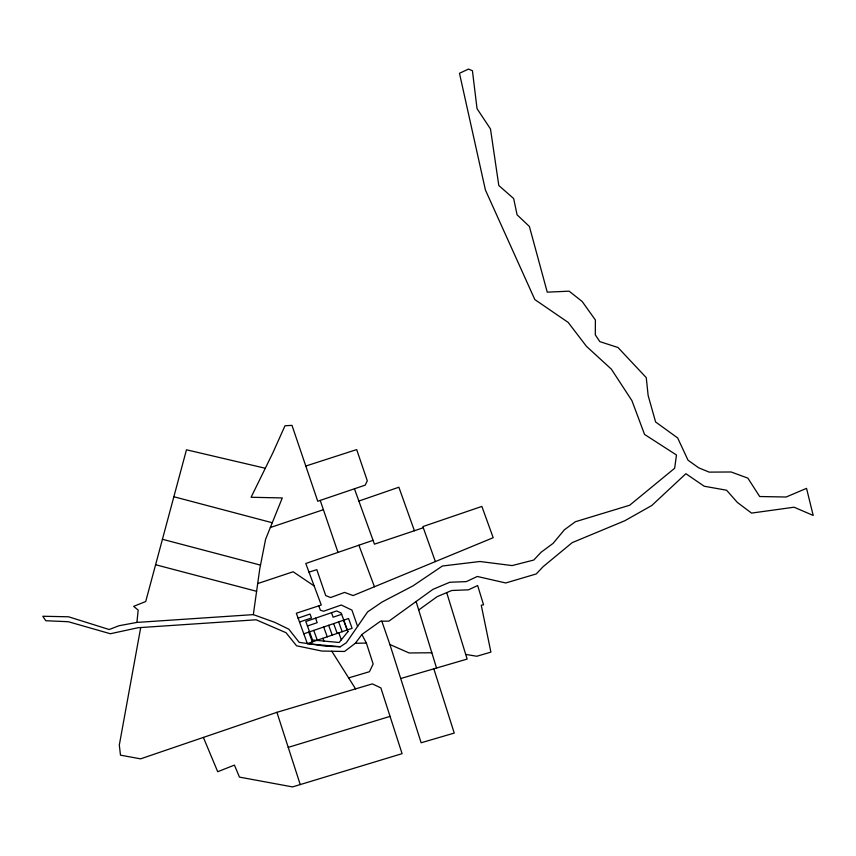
<?xml version="1.0" encoding="UTF-8"?>
<svg xmlns="http://www.w3.org/2000/svg" width="856" height="856" viewBox="0 0 856 856"><rect width="100%" height="100%" fill="white"/><g stroke="black" fill="none" stroke-linecap="round" stroke-linejoin="round"><path stroke-width="1.28" d="M136.907 622.419L253.323 614.619L274.797 622.355L288.846 629.203L299.183 642.364L326.008 646.237L340.314 646.751L346.348 642.706L367.609 611.912L382.097 602.003L412.988 585.879L442.392 566.009L479.949 561.504L512.113 565.581L533.759 560.049L541.046 552.291L553.062 543.4L564.414 529.768L575.403 521.732L629.663 505.243L674.646 468.264L676.475 455.007L644.557 434.431L631.899 400.587L611.345 369.139L586.478 346.359L568.181 322.423L534.84 299.579L485.416 190.011L459.479 73.284L468.478 69.09L472.426 70.716L477.038 108.68L490.488 128.967L498.802 185.506L513.664 198.549L517.088 214.813L529.393 226.476L547.251 292.153L569.144 291.179L582.208 301.537L595.391 320.005L595.305 334.856L599.831 341.63L617.989 347.504L646.259 377.635L648.131 395.472L655.6 421.965L677.663 437.951L688.01 460.175L698.635 467.793L709.196 472.127L731.163 471.988L747.877 478.151L759.679 496.523L786.118 497.015L806.534 488.369L813.2 515.44L794.09 507.212L751.536 513.097L737.316 502.386L726.583 490.231L704.21 486.229L685.881 473.71L651.78 505.5L624.762 520.769L572.204 542.629L543.143 566.661L536.241 573.948L505.757 582.968L477.295 576.473L466.338 581.609L449.764 582.262L432.901 589.377L388.945 621.124L380.535 621.199L362.035 634.36L355.326 643.284L344.529 651.47L321.888 651.042L296.572 645.798L285.99 632.691L256.137 619.787L138.169 627.716L110.36 633.74L68.32 621.723L45.764 620.728L42.8 616.256L68.566 616.791L109.194 629.524L118.931 625.747L136.907 622.419L138.18 610.093L133.643 606.348L145.723 601.522L186.469 449.796L265.253 468.253M253.323 614.619L259.753 568.962L265.595 539.248L282.287 497.946L251.086 497.261L272.743 453.091L284.995 425.764L291.992 425.368L317.747 501.242L365.18 485.149L367.299 480.783L356.674 449.593L305.795 466.039M140.716 627.544L119.316 745.041L120.482 755.153L140.577 758.855L276.916 712.32L372.349 683.88L380.867 687.914L402.085 753.665L292.549 786.91L239.455 777.109L234.437 765.103L217.713 771.716L203.375 737.423M418.702 609.975L437.181 596.643L451.743 590.49L468.478 589.827L477.637 585.536L483.554 604.807L481.254 605.213L490.895 652.122L476.792 656.252L465.707 654.412M358.867 501.049L398.885 487.225L414.411 530.741L423.292 527.735M373.066 540.329L305.785 563.494L321.268 605.021L296.326 613.238L307.39 643.701L340.314 646.751M298.102 618.128L310.033 614.052L311.466 617.968L299.525 622.045M307.443 625.993L317.202 622.665L315.564 618.16M341.651 614.298L333.112 617.219L331.475 612.714M303.794 633.804L348.553 618.503L352.116 628.304L307.358 643.605M270.346 527.51L323.397 509.695M414.411 530.741L374.447 544.17L354.448 488.819M257.699 583.567L293.148 571.765L314.163 585.964M309.005 572.14L316.806 569.647L325.708 595.573L330.609 597.542L344.572 592.416L353.089 595.573L493.195 537.707L481.864 506.42L422.875 526.59L435.383 561.579M288.226 747.374L390.058 716.386M348.649 677.909L369.439 671.703L373.152 664.021L366.379 643.049L361.895 634.553M400.715 678.519L467.141 659.077L446.714 592.609M355.326 643.284L366.379 643.049M431.841 652.754L409.125 652.968L389.908 644.515L381.83 621.188M155.599 564.735L256.607 591.303M173.864 496.737L272.262 522.749M162.437 539.28L260.513 565.12M331.807 651.223L355.572 688.887M358.899 545.208L374.447 586.756M318.774 605.845L320.411 610.242L323.579 611.227L341.266 605.01L351.934 610.103L357.594 626.432M343.577 620.204L347.14 630.005M338.612 621.905L342.165 631.707M338.805 632.894L341.319 639.807M333.637 623.607L337.189 633.408M328.661 625.308L332.224 635.109M323.686 627.009L327.26 636.843M322.894 638.341L323.889 641.058M313.745 630.401L317.319 640.245M308.77 632.103L312.333 641.904M320.24 500.46L338.002 552.398M276.916 712.32L300.242 784.588M433.832 668.825L454.247 733.078L421.131 742.773L389.908 644.515M416.102 601.511L436.539 668.033M347.943 631.61L339.158 642.482L312.536 640.01L305.806 621.488L336.675 610.938L341.223 613.11L347.943 631.61"/></g></svg>
